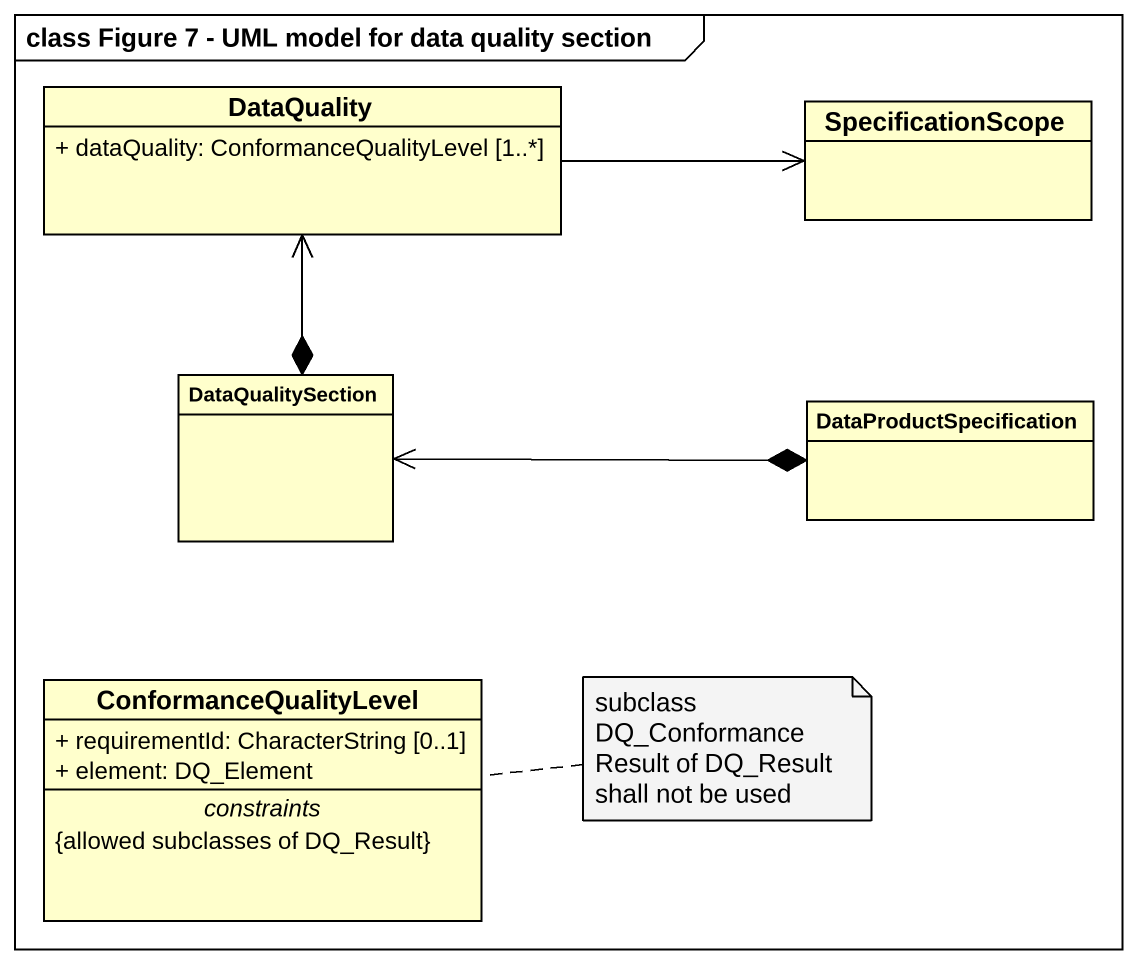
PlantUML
@startuml
mainframe class Figure 7 - UML model for data quality section
hide circle
hide empty members
skinparam classAttributeIconSize 0
class DataQuality {
  + dataQuality: ConformanceQualityLevel [1..*]
}
class SpecificationScope
class DataQualitySection
class DataProductSpecification
class ConformanceQualityLevel {
  + requirementId: CharacterString [0..1]
  + element: DQ_Element
  -- constraints --
  {allowed subclasses of DQ_Result}
}
DataQuality -right-> SpecificationScope
DataQualitySection *-up-> DataQuality
DataQualitySection <-right-* DataProductSpecification
note right of ConformanceQualityLevel : subclass DQ_ConformanceResult of DQ_Result shall not be used
@enduml
